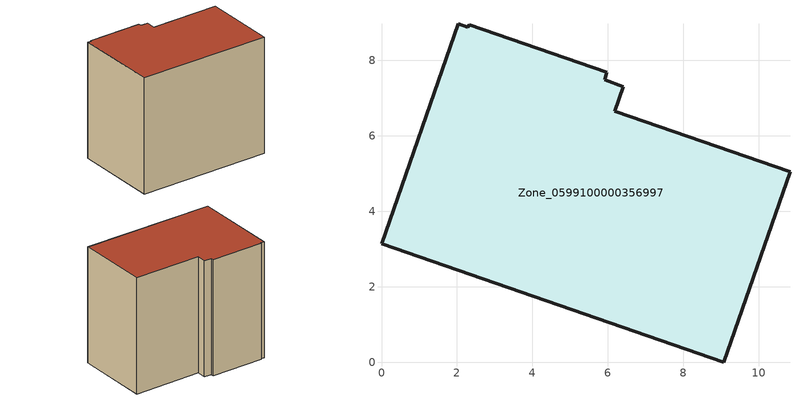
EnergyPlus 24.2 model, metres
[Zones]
Zone_0599100000356997
 floor ground (C_G): 2.29,8.88 2.32,8.95 5.97,7.68 5.91,7.49 6.4,7.31 6.17,6.65 10.82,5.05 9.07,0 0,3.14 2.03,8.97 z0
 wall outside (C_F): 9.07,0 10.82,5.05 6.17,6.65 6.4,7.31 5.91,7.49 5.97,7.68 2.32,8.95 2.29,8.88 2.03,8.97 0,3.14 9.07,0 z0:8.47
 roof outside (C_R): 6.17,6.65 6.4,7.31 5.91,7.49 5.97,7.68 2.32,8.95 2.29,8.88 2.03,8.97 0,3.14 9.07,0 10.82,5.05 z8.47
[BUILDING]
Pand.0599100000356997: North Axis=0; Terrain=City; Loads Convergence Tolerance Value=0.04; Temperature Convergence Tolerance Value=0.4; Solar Distribution=FullExterior; Maximum Number of Warmup Days=25; Minimum Number of Warmup Days=1
[Site:Location]
Rotterdam.The.Hague.AP_ZH_NLD Design_Conditions: Latitude=51.96; Longitude=4.45; Time Zone=1; Elevation=-4.5
[SITE:GROUNDTEMPERATURE:BUILDINGSURFACE]
18, 18, 18, 18, 18, 18, 18, 18, 18, 18, 18, 18
[MATERIAL] Thermal Absorptance=0.9; Solar Absorptance=0.7; Visible Absorptance=0.7
Name | Roughness | Thickness | Conductivity | Density | Specific Heat
G.TI.1992-2005 | MediumSmooth | 0.15 | 0.06 | 540 | 1210
F.TI.1992-2005 | Rough | 0.3 | 0.12 | 1920 | 840
R.TI.1992-2005 | MediumRough | 0.2 | 0.08 | 1500 | 1000
[CONSTRUCTION]
C_G: G.TI.1992-2005
C_F: F.TI.1992-2005
C_R: R.TI.1992-2005
[ZONE]
Zone_0599100000356997: Type=1; Multiplier=1; Ceiling Height=Autocalculate; Volume=Autocalculate; Floor Area=autocalculate; Part of Total Floor Area=Yes
[ZONEINFILTRATION:DESIGNFLOWRATE]
Infil_Zone_0599100000356997: Zone or ZoneList or Space or SpaceList=Zone_0599100000356997; Schedule=AlwaysOn; Design Flow Rate Calculation Method=Flow/Area; Flow Rate per Floor Area=0.0015; Constant Term Coefficient=1; Temperature Term Coefficient=0; Velocity Term Coefficient=0; Velocity Squared Term Coefficient=0
[HVACTEMPLATE:ZONE:IDEALLOADSAIRSYSTEM]
Zone_0599100000356997: Maximum Heating Supply Air Temperature=50; Minimum Cooling Supply Air Temperature=13; Maximum Heating Supply Air Humidity Ratio=0.0156; Minimum Cooling Supply Air Humidity Ratio=0.0077; Heating Limit=NoLimit; Cooling Limit=NoLimit; Dehumidification Control Type=ConstantSensibleHeatRatio; Cooling Sensible Heat Ratio=0.7; Dehumidification Setpoint=60; Humidification Control Type=None; Humidification Setpoint=30; Outdoor Air Method=None; Outdoor Air Flow Rate per Person=0.00944; Outdoor Air Flow Rate per Zone Floor Area=0; Outdoor Air Flow Rate per Zone=0; Demand Controlled Ventilation Type=None; Outdoor Air Economizer Type=NoEconomizer; Heat Recovery Type=None; Sensible Heat Recovery Effectiveness=0.7; Latent Heat Recovery Effectiveness=0.65
[ZONECONTROL:THERMOSTAT]
ThermostatControl_Zone_0599100000356997: Zone or ZoneList=Zone_0599100000356997; Control Type Schedule=DualSetpointControlType; Control 1=Thermostat_Zone_0599100000356997; Temperature Difference Between Cutout And Setpoint=0
[THERMOSTATSETPOINT:DUALSETPOINT]
Thermostat_Zone_0599100000356997: Heating Setpoint Temperature Schedule=HeatingSetpoint_Zone_0599100000356997; Cooling Setpoint Temperature Schedule=CoolingSetpoint_Zone_0599100000356997
[SCHEDULE:COMPACT]
HeatingSetpoint_Zone_0599100000356997: Through: 12/31, For: AllDays, Until: 24:00, 21
CoolingSetpoint_Zone_0599100000356997: Through: 12/31, For: AllDays, Until: 24:00, 24
DualSetpointControlType: Through: 12/31, For: AllDays, Until: 24:00, 4
AlwaysOn: Through: 12/31, For: AllDays, Until: 24:00, 1
